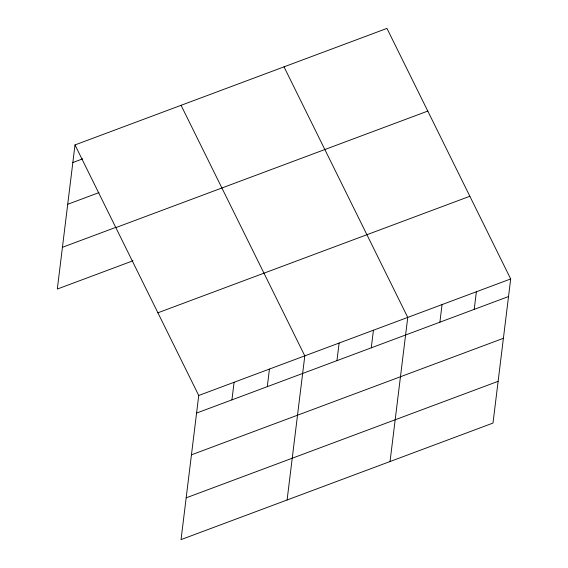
<?xml version="1.0" encoding="UTF-8"?>
<svg xmlns="http://www.w3.org/2000/svg" width="568" height="568" viewBox="0 0 568 568"><rect width="100%" height="100%" fill="white"/><g stroke="black" fill="none" stroke-linecap="round" stroke-linejoin="round"><path stroke-width="0.85" d="M75.004 144.932L198.736 395.477L181.043 539.6L492.996 423.068L510.689 278.952L386.957 28.4L75.004 144.932L57.311 289.048L132.955 260.79M231.929 399.872L234.094 382.271M267.287 386.666L269.445 369.065M287.103 499.982L304.803 355.859L181.071 105.307M336.952 360.637L339.117 343.044M371.266 347.822L373.432 330.221M390.046 461.521L407.746 317.406L284.014 66.854M439.895 322.184L442.06 304.59M474.216 309.368L476.375 291.767M72.846 162.526L82.715 158.841M67.72 204.281L98.967 192.609M62.437 247.3L115.879 227.335M115.837 227.612L427.789 111.079M157.904 312.798L469.857 196.265M198.736 395.477L510.689 278.952M196.578 413.078L508.53 296.546M191.451 454.826L503.397 338.301M186.169 497.845L498.122 381.32"/></g></svg>
